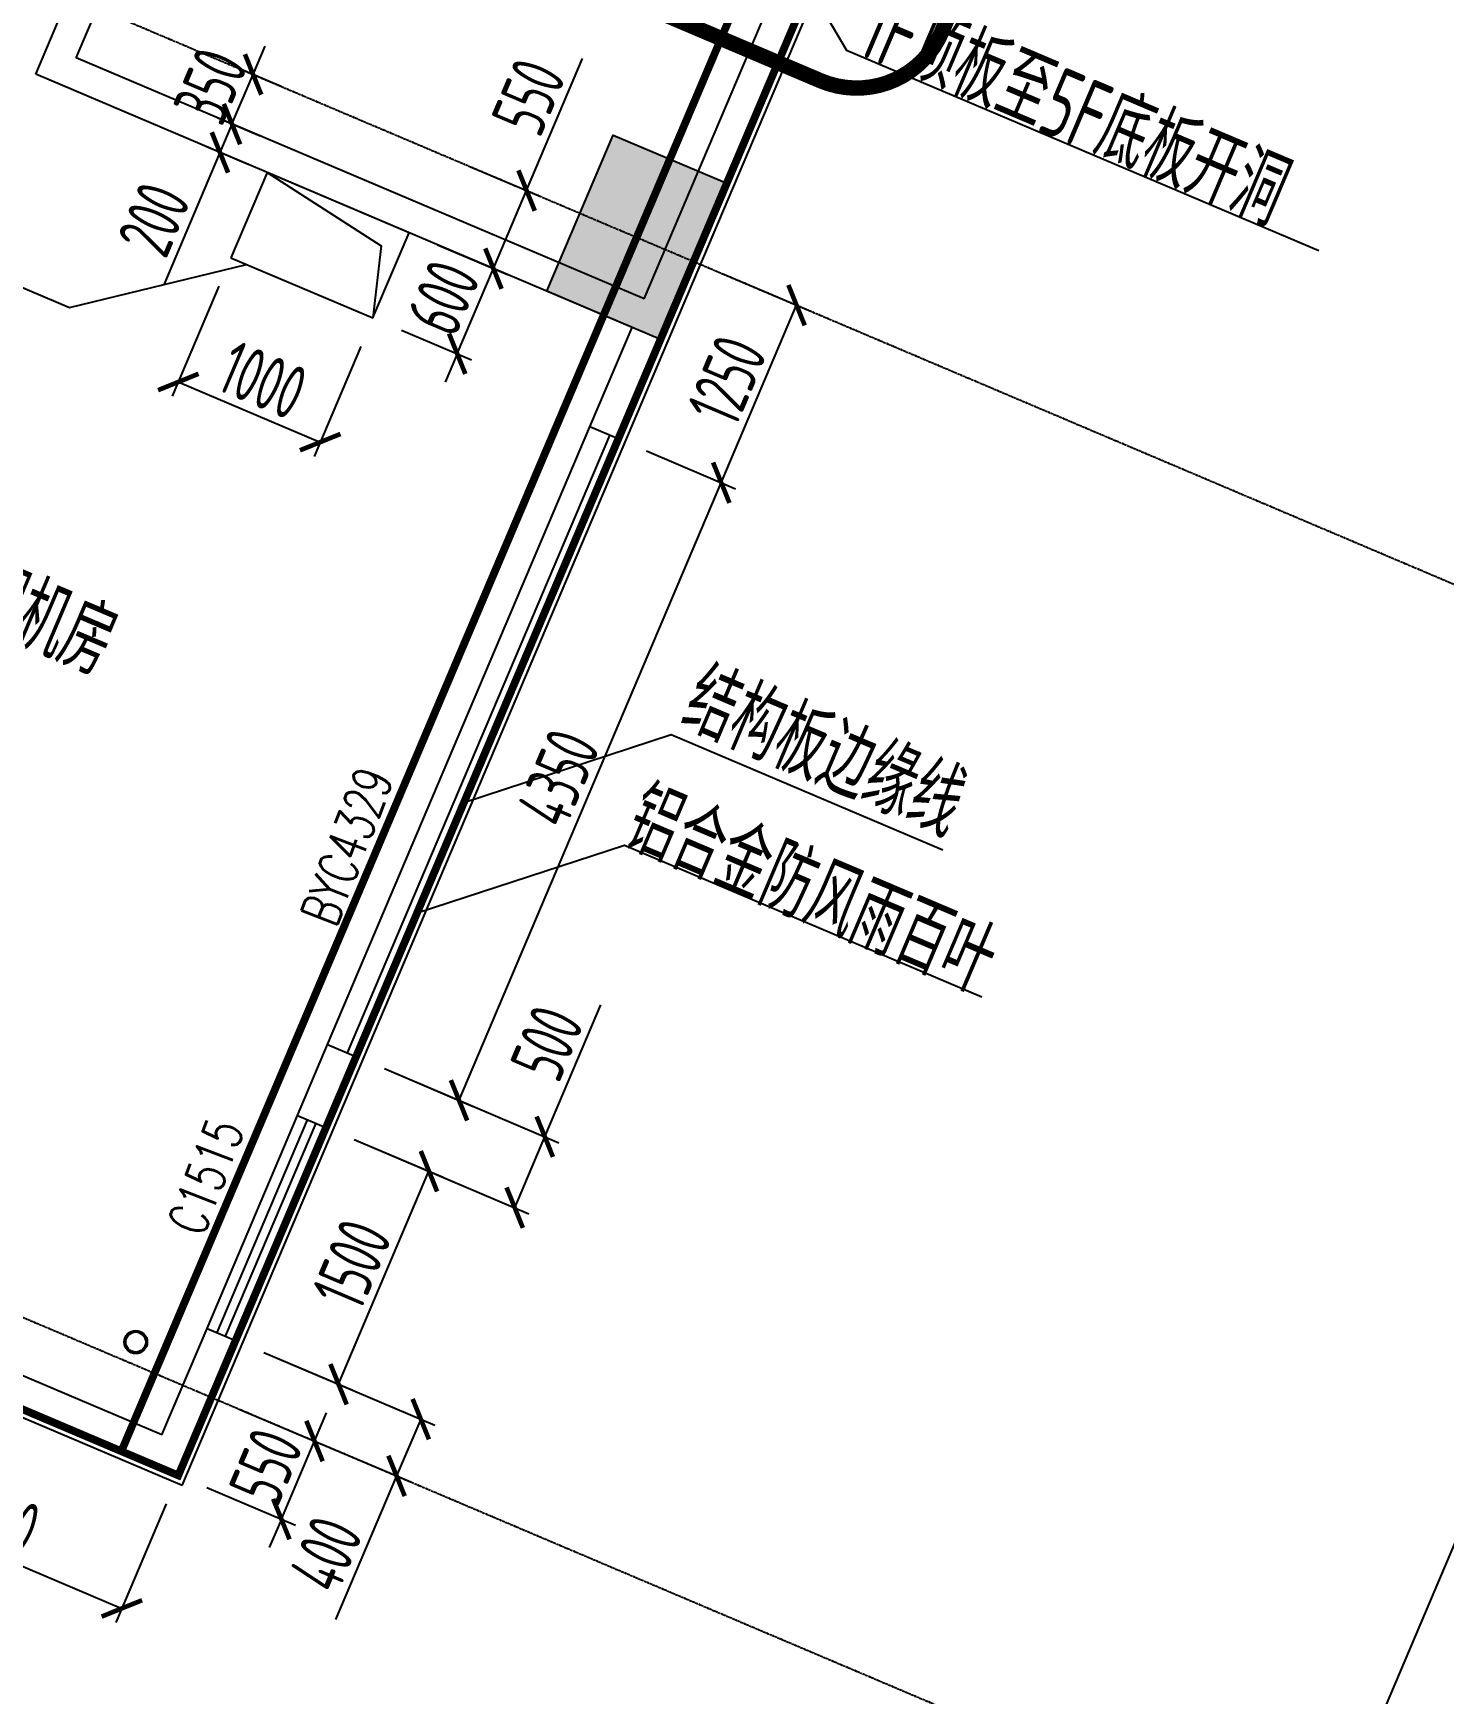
# Model space of a CAD drawing. Extents: x 11778731 to 12007717, y -6694179 to -6314888.
# Drawn here: x 11976134 to 11985279, y -6450352 to -6439586 of the extents above; entities that cross this region are included whole.
import ezdxf
from ezdxf.enums import TextEntityAlignment as Align
from ezdxf.xclip import XClip

# ---------------------------------------------------------------- set-up
doc = ezdxf.new("R2010")
doc.units = 0
doc.header["$LTSCALE"] = 10
doc.header["$MEASUREMENT"] = 0
doc.header["$XCLIPFRAME"] = 0
for name, pattern in [('A3-RG-axis-100$0$CENTER', [2, 1.25, -0.25, 0.25, -0.25]), ('A3-RI-5F$0$DASH', [0.35, 0.25, -0.1]), ('DASHED2', [0.375, 0.25, -0.125])]:
    doc.linetypes.add(name, pattern=pattern)
for name, color, linetype in [('A-CLOD', 200, 'Continuous'), ('A3-RB-5F-100$0$A-DIMS-100', 1, 'Continuous'), ('A3-RG-axis-100$0$A-DIMS-100', 1, 'Continuous'), ('A3-RG-axis-100$0$A-GRID', 1, 'A3-RG-axis-100$0$CENTER'), ('A3-RI-5F$0$A-FLOR', 2, 'Continuous'), ('A3-RI-5F$0$A-GLAZ', 140, 'Continuous'), ('A3-RI-5F$0$A-L2', 42, 'Continuous'), ('A3-RI-5F$0$A-WALL', 7, 'Continuous'), ('A3-RI-5F$0$A-WALL-FINI', 95, 'Continuous'), ('A3-RM-5F$0$0P-1', 191, 'Continuous'), ('A3-RM-5F$0$0P-FE-FH-V', 141, 'Continuous'), ('A3-RM-5F$0$A-EQPM', 55, 'Continuous'), ('A3-RS-1F$0$A-HATH-GRAY', 8, 'Continuous'), ('A3-RS-1F$0$A-WALL', 7, 'Continuous'), ('A3-SYMB-5F-100$0$A-SYMB', 4, 'Continuous'), ('A3-SYMB-5F-100$0$A-SYMB-AREA', 4, 'Continuous'), ('A3-SYMB-5F-100$0$A-SYMB-DOOR', 3, 'Continuous'), ('A3-SYMB-5F-100$0$A-SYMB-DOOR1', 3, 'Continuous'), ('A3-SYMB-5F-100$0$A-SYMB-DOOR2', 3, 'Continuous'), ('A3-SYMB-5F-100$0$A-SYMB-DOOR3', 3, 'Continuous'), ('A3-SYMB-5F-100$0$A-SYMB-NAME', 4, 'Continuous'), ('A3-SYMB-5F-100$0$A-SYMB-NAME-E', 4, 'Continuous')]:
    doc.layers.add(name, color=color, linetype=linetype)
doc.styles.add('A3-RB-5F-100$0$XD2008', font='xd-hzs.shx', dxfattribs={"width": 0.7, "bigfont": 'xd-hztxt.shx'})
doc.styles.add('A3-RG-axis-100$0$XD2008', font='xd-hzs.shx', dxfattribs={"width": 0.7, "bigfont": 'xd-hztxt.shx'})
doc.styles.add('A3-SYMB-5F-100$0$ECADI', font='hzs.shx', dxfattribs={"width": 0.7, "bigfont": 'hztxt.shx'})
doc.styles.add('A3-SYMB-5F-100$0$ECADI-TXT', font='simplex.shx', dxfattribs={"bigfont": 'hztxt.shx'})
doc.dimstyles.new('A3-RB-5F-100$0$XD100$0', dxfattribs={"dimscale": 100, "dimtxt": 3.5, "dimasz": 2, "dimexe": 1, "dimexo": 2, "dimgap": 0.5, "dimtad": 1, "dimdec": 0, "dimdsep": 46, "dimtxsty": 'A3-RB-5F-100$0$XD2008', "dimblk1": 'A3-RB-5F-100$0$_ARCHTICK', "dimblk2": 'A3-RB-5F-100$0$_ARCHTICK', "dimsah": 1, "dimcen": 2.5, "dimclrt": 4, "dimaunit": 1, "dimadec": 0, "dimazin": 0, "dimtfac": 1, "dimtdec": 0, "dimtix": 1, "dimtmove": 0, "dimatfit": 3, "dimfxl": 0, "dimtolj": 1, "dimtzin": 0, "dimarcsym": 0})
doc.dimstyles.new('A3-RG-axis-100$0$XD100$0', dxfattribs={"dimscale": 100, "dimtxt": 3.5, "dimasz": 1, "dimexe": 1, "dimexo": 2, "dimgap": 0.5, "dimtad": 1, "dimdec": 0, "dimdsep": 46, "dimtxsty": 'A3-RG-axis-100$0$XD2008', "dimblk1": 'A3-RG-axis-100$0$_ARCHTICK', "dimblk2": 'A3-RG-axis-100$0$_ARCHTICK', "dimsah": 1, "dimcen": 2.5, "dimclrt": 4, "dimaunit": 1, "dimadec": 0, "dimazin": 0, "dimtfac": 1, "dimtdec": 0, "dimtix": 1, "dimtmove": 0, "dimatfit": 3, "dimfxl": 0, "dimtolj": 1, "dimtzin": 0, "dimarcsym": 0})

# ---------------------------------------------------------------- blocks, each defined once
blk = doc.blocks.new('A3-RI-5F')
at = {"layer": 'A3-RI-5F$0$A-FLOR', "linetype": 'A3-RI-5F$0$DASH', "const_width": 50}
for points in [[(11897637, -6393080), (11898125, -6393287), (11898323, -6393228), (11896986, -6418742), (11920412, -6428686), (11921780, -6425464), (11976706, -6448779), (11984755, -6429817), (11972559, -6424640), (11986356, -6392136)], [(11922332, -6425699), (11977075, -6448936), (11985124, -6429973), (11972927, -6424796), (11986781, -6392158)]]:
    blk.add_lwpolyline(points, dxfattribs=at)
at = {"layer": 'A3-RI-5F$0$A-GLAZ'}
for p, q in [((11977262, -6447983), (11977848, -6446602)), ((11977326, -6448010), (11977912, -6446630)), ((11977381, -6448034), (11977968, -6446653)), ((11977446, -6448061), (11978032, -6446680))]:
    blk.add_line(p, q, dxfattribs=at)
at = {"layer": 'A3-RI-5F$0$A-L2'}
for p, q in [((11978043, -6446142), (11979743, -6442138)), ((11978172, -6446197), (11979872, -6442193)), ((11978227, -6446220), (11979927, -6442216))]:
    blk.add_line(p, q, dxfattribs=at)
at = {"layer": 'A3-RI-5F$0$A-WALL'}
for p, q in [((11979927, -6442216), (11985124, -6429973)), ((11979927, -6442216), (11985124, -6429973)), ((11976413, -6439746), (11977331, -6437583)), ((11980095, -6441308), (11981482, -6438042)), ((11976151, -6439851), (11976834, -6438242)), ((11980095, -6441308), (11976413, -6439746)), ((11980017, -6441493), (11976151, -6439851)), ((11979743, -6442138), (11980017, -6441493)), ((11979927, -6442216), (11979743, -6442138)), ((11977848, -6446602), (11978043, -6446142)), ((11978032, -6446680), (11978227, -6446220)), ((11978043, -6446142), (11978227, -6446220)), ((11977848, -6446602), (11978032, -6446680)), ((11976969, -6448673), (11974852, -6447775)), ((11977075, -6448936), (11974773, -6447959)), ((11976969, -6448673), (11977262, -6447983)), ((11977262, -6447983), (11977446, -6448061)), ((11977075, -6448936), (11977446, -6448061)), ((11977290, -6448429), (11977446, -6448061))]:
    blk.add_line(p, q, dxfattribs=at)
at = {"layer": 'A3-RI-5F$0$A-WALL-FINI'}
for q in [(11985189, -6429947), (11967528, -6444938)]:
    blk.add_line((11977101, -6449001), q, dxfattribs=at)
blk = doc.blocks.new('A3-RG-axis-100$0$_ARCHTICK')
at = {"color": 0, "linetype": 'ByBlock', "const_width": 0.15}
blk.add_lwpolyline([(-0.5, -0.5), (0.5, 0.5)], dxfattribs=at)
blk = doc.blocks.new('*D290')
at = {"layer": 'A3-RG-axis-100$0$A-DIMS-100', "color": 0, "lineweight": -2}
for p, q in [((11985755, -6443332), (11987678, -6444148)), ((11984460, -6451473), (11987586, -6444109)), ((11982957, -6450835), (11984552, -6451512))]:
    blk.add_line(p, q, dxfattribs=at)
at = {"layer": 'Defpoints', "color": 0}
for p in [(11985571, -6443254), (11987586, -6444109), (11982773, -6450757)]:
    blk.add_point(p, dxfattribs=at)
at = {"layer": 'A3-RG-axis-100$0$A-DIMS-100', "color": 0, "lineweight": -2, "xscale": 100, "yscale": 100, "zscale": 100}
for p, rotation in [((11987586, -6444109), 66.99999999988144), ((11984460, -6451473), 246.9999999998815)]:
    blk.add_blockref('A3-RG-axis-100$0$_ARCHTICK', p, dxfattribs=dict(at, rotation=rotation))
at = {"layer": 'A3-RG-axis-100$0$A-DIMS-100', "color": 4, "insert": (11985816, -6447703), "char_height": 350, "attachment_point": 5, "rotation": 67, "style": 'A3-RG-axis-100$0$XD2008'}
blk.add_mtext('\\A1;8000', dxfattribs=at)
blk = doc.blocks.new('A3-SYMB-5F-100$0$ECADI-TAG-ROOM')
at = {"layer": 'A3-SYMB-5F-100$0$A-SYMB-AREA', "style": 'A3-SYMB-5F-100$0$ECADI', "width": 0.7}
blk.add_attdef('340M2', text='', height=2.5, dxfattribs=at).set_placement((7.17, -1.75), align=Align.MIDDLE_LEFT)
at = {"layer": 'A3-SYMB-5F-100$0$A-SYMB-NAME', "style": 'A3-SYMB-5F-100$0$ECADI', "width": 0.7}
blk.add_attdef('CHINESENAME', (-5.13, 0.09), '', height=4.5, dxfattribs=at)
at = {"layer": 'A3-SYMB-5F-100$0$A-SYMB-NAME-E', "style": 'A3-SYMB-5F-100$0$ECADI', "width": 0.7}
for tag, p in [('ENGLISHHIGH', (-5.13, 8.04)), ('ENGLISHLOW', (-5.13, 4.84))]:
    blk.add_attdef(tag, p, '', height=2.5, dxfattribs=at)
blk = doc.blocks.new('A3-SYMB-5F-100$0$ECADI-TAG-DOOR')
at = {"layer": 'A3-SYMB-5F-100$0$A-SYMB-DOOR', "style": 'A3-SYMB-5F-100$0$ECADI-TXT', "width": 0.7}
for tag, p in [('门窗主编号1', (-6.41, 7.26)), ('门窗主编号2', (2.08, 7.26))]:
    blk.add_attdef(tag, p, '', height=2.5, dxfattribs=at)
at = {"layer": 'A3-SYMB-5F-100$0$A-SYMB-DOOR', "style": 'A3-SYMB-5F-100$0$ECADI-TXT', "width": 0.7, "flags": 1}
for tag, p in [('洞口尺寸(宽X高)', (-6.42, 1.62)), ('备注', (-6.39, -1.21))]:
    blk.add_attdef(tag, p, '', height=2.5, dxfattribs=at)
at = {"layer": 'A3-SYMB-5F-100$0$A-SYMB-DOOR1', "style": 'A3-SYMB-5F-100$0$ECADI-TXT', "width": 0.7}
blk.add_attdef('门窗辅编号1', (-6.41, 4.41), '', height=2.5, dxfattribs=at)
at = {"layer": 'A3-SYMB-5F-100$0$A-SYMB-DOOR2', "style": 'A3-SYMB-5F-100$0$ECADI-TXT', "width": 0.7}
blk.add_attdef('门窗辅编号2', (-2.86, 4.41), '', height=2.5, dxfattribs=at)
at = {"layer": 'A3-SYMB-5F-100$0$A-SYMB-DOOR3', "style": 'A3-SYMB-5F-100$0$ECADI-TXT', "width": 0.7}
blk.add_attdef('门窗辅编号3', (2.32, 4.41), '', height=2.5, dxfattribs=at)
blk = doc.blocks.new('A3-SYMB-5F-100')
at = {"layer": 'A3-SYMB-5F-100$0$A-SYMB'}
for points in [[(11980245, -6437727), (11981406, -6439696), (11984468, -6440995)], [(11974466, -6440556), (11976370, -6441365), (11977518, -6441085)], [(11978927, -6444573), (11980271, -6444133), (11982032, -6444880)], [(11978623, -6445289), (11979967, -6444849), (11982284, -6445833)]]:
    blk.add_lwpolyline(points, dxfattribs=at)
ref = blk.add_blockref('A3-SYMB-5F-100$0$ECADI-TAG-ROOM', (11983542, -6440609), dxfattribs=dict(at, xscale=99.99999999989046, yscale=100.0000000001164, rotation=337.0000000001323))
ref.add_attrib('CHINESENAME', '1F顶板至5F底板开洞', (11981457, -6439715), dxfattribs={"height": 450, "rotation": 337, "style": 'A3-SYMB-5F-100$0$ECADI', "width": 0.7})
ref = blk.add_blockref('A3-SYMB-5F-100$0$ECADI-TAG-ROOM', (11975855, -6443493), dxfattribs=dict(at, xscale=99.99999999989046, yscale=100.0000000001164, rotation=337))
ref.add_attrib('CHINESENAME', '空调机房', (11975387, -6443285), dxfattribs={"height": 450, "rotation": 337, "style": 'A3-SYMB-5F-100$0$ECADI', "width": 0.7})
ref.add_attrib('340M2', '78M2', dxfattribs={"height": 250, "rotation": 337, "style": 'A3-SYMB-5F-100$0$ECADI', "width": 0.7}).set_placement((11975404, -6443492), align=Align.MIDDLE_LEFT)
ref = blk.add_blockref('A3-SYMB-5F-100$0$ECADI-TAG-ROOM', (11981490, -6444591), dxfattribs=dict(at, xscale=-99.99999999989048, yscale=100.0000000001164, rotation=337.000000000056))
ref.add_attrib('CHINESENAME', '结构板边缘线', (11980308, -6444080), dxfattribs={"height": 450, "rotation": 337, "style": 'A3-SYMB-5F-100$0$ECADI', "width": 0.7})
ref = blk.add_blockref('A3-SYMB-5F-100$0$ECADI-TAG-ROOM', (11981118, -6445366), dxfattribs=dict(at, xscale=-99.99999999989048, yscale=100.0000000001164, rotation=337.000000000056))
ref.add_attrib('CHINESENAME', '铝合金防风雨百叶', (11979936, -6444855), dxfattribs={"height": 450, "rotation": 337, "style": 'A3-SYMB-5F-100$0$ECADI', "width": 0.7})
at = {"layer": 'A3-SYMB-5F-100$0$A-SYMB-DOOR'}
ref = blk.add_blockref('A3-SYMB-5F-100$0$ECADI-TAG-DOOR', (11979236, -6444460, -333), dxfattribs=dict(at, xscale=99.99999999997297, yscale=100.0000000000001, zscale=100, rotation=68.91456953491969))
ref.add_attrib('门窗主编号1', 'BYC4329', dxfattribs={"height": 250, "rotation": 68.9146, "style": 'A3-SYMB-5F-100$0$ECADI-TXT', "width": 0.7}).set_placement((11978474, -6444412, -333), align=Align.RIGHT)
ref = blk.add_blockref('A3-SYMB-5F-100$0$ECADI-TAG-DOOR', (11978269, -6446737, -333), dxfattribs=dict(at, xscale=99.99999999997297, yscale=100.0000000000001, zscale=100, rotation=68.91456953491969))
ref.add_attrib('门窗主编号1', 'C1515', dxfattribs={"height": 250, "rotation": 68.9146, "style": 'A3-SYMB-5F-100$0$ECADI-TXT', "width": 0.7}).set_placement((11977507, -6446690, -333), align=Align.RIGHT)
blk = doc.blocks.new('A3-RS-1F')
at = {"layer": 'A3-RS-1F$0$A-HATH-GRAY'}
blk.add_hatch(color=256, dxfattribs=at).paths.add_polyline_path([(11979464, -6441259), (11979894, -6440247), (11980630, -6440559), (11980201, -6441572)])
at = {"layer": 'A3-RS-1F$0$A-WALL'}
blk.add_lwpolyline([(11979464, -6441259), (11979894, -6440247), (11980630, -6440559), (11980201, -6441572)], close=True, dxfattribs=at)
blk = doc.blocks.new('A3-RB-5F-100$0$_ARCHTICK')
at = {"color": 0, "linetype": 'ByBlock', "const_width": 0.15}
blk.add_lwpolyline([(-0.5, -0.5), (0.5, 0.5)], dxfattribs=at)
blk = doc.blocks.new('*D501')
at = {"layer": 'A3-RB-5F-100$0$A-DIMS-100', "color": 0, "lineweight": -2}
for p, q in [((11977560, -6439853), (11977638, -6439669)), ((11977423, -6440175), (11977560, -6439853)), ((11977742, -6439931), (11977468, -6439814)), ((11977605, -6440253), (11977331, -6440136)), ((11977423, -6440175), (11977345, -6440359))]:
    blk.add_line(p, q, dxfattribs=at)
at = {"layer": 'Defpoints', "color": 0}
for p in [(11977560, -6439853), (11977926, -6440009), (11977790, -6440331)]:
    blk.add_point(p, dxfattribs=at)
at = {"layer": 'A3-RB-5F-100$0$A-DIMS-100', "color": 0, "lineweight": -2, "xscale": 200, "yscale": 200, "zscale": 200}
for p, rotation in [((11977560, -6439853), 246.9999999999054), ((11977423, -6440175), 66.99999999990544)]:
    blk.add_blockref('A3-RB-5F-100$0$_ARCHTICK', p, dxfattribs=dict(at, rotation=rotation))
at = {"layer": 'A3-RB-5F-100$0$A-DIMS-100', "color": 4, "insert": (11977284, -6439926), "char_height": 350, "attachment_point": 5, "rotation": 67, "style": 'A3-RB-5F-100$0$XD2008'}
blk.add_mtext('\\A1;350', dxfattribs=at)
blk = doc.blocks.new('*D503')
at = {"layer": 'A3-RB-5F-100$0$A-DIMS-100', "color": 0, "lineweight": -2}
for p, q in [((11977605, -6440253), (11977331, -6440136)), ((11977423, -6440175), (11977345, -6440359)), ((11977345, -6440359), (11976981, -6441216)), ((11977527, -6440437), (11977253, -6440320))]:
    blk.add_line(p, q, dxfattribs=at)
at = {"layer": 'Defpoints', "color": 0}
for p in [(11977423, -6440175), (11977790, -6440331), (11977711, -6440515)]:
    blk.add_point(p, dxfattribs=at)
at = {"layer": 'A3-RB-5F-100$0$A-DIMS-100', "color": 0, "lineweight": -2, "xscale": 200, "yscale": 200, "zscale": 200}
for p, rotation in [((11977423, -6440175), 66.99999999974128), ((11977345, -6440359), 246.9999999997413)]:
    blk.add_blockref('A3-RB-5F-100$0$_ARCHTICK', p, dxfattribs=dict(at, rotation=rotation))
at = {"layer": 'A3-RB-5F-100$0$A-DIMS-100', "color": 4, "insert": (11976917, -6440792), "char_height": 350, "attachment_point": 5, "rotation": 67, "style": 'A3-RB-5F-100$0$XD2008'}
blk.add_mtext('\\A1;200', dxfattribs=at)
blk = doc.blocks.new('*D505')
at = {"layer": 'A3-RB-5F-100$0$A-DIMS-100', "color": 0, "lineweight": -2}
for p, q in [((11977338, -6441226), (11977036, -6441939)), ((11978259, -6441616), (11977956, -6442329)), ((11977075, -6441847), (11977995, -6442237))]:
    blk.add_line(p, q, dxfattribs=at)
at = {"layer": 'Defpoints', "color": 0}
for p in [(11977416, -6441042), (11978337, -6441432), (11977995, -6442237)]:
    blk.add_point(p, dxfattribs=at)
at = {"layer": 'A3-RB-5F-100$0$A-DIMS-100', "color": 0, "lineweight": -2, "xscale": 200, "yscale": 200, "zscale": 200}
for p, rotation in [((11977075, -6441847), 156.9999999996477), ((11977995, -6442237), 336.9999999996476)]:
    blk.add_blockref('A3-RB-5F-100$0$_ARCHTICK', p, dxfattribs=dict(at, rotation=rotation))
at = {"layer": 'A3-RB-5F-100$0$A-DIMS-100', "color": 4, "insert": (11977623, -6441835), "char_height": 350, "attachment_point": 5, "rotation": 337, "style": 'A3-RB-5F-100$0$XD2008'}
blk.add_mtext('\\A1;1000', dxfattribs=at)
blk = doc.blocks.new('*D506')
at = {"layer": 'A3-RB-5F-100$0$A-DIMS-100', "color": 0, "lineweight": -2}
for p, q in [((11979118, -6441112), (11979196, -6440928)), ((11978755, -6440958), (11979210, -6441151)), ((11978883, -6441664), (11979118, -6441112)), ((11978521, -6441511), (11978975, -6441703)), ((11978883, -6441664), (11978805, -6441848))]:
    blk.add_line(p, q, dxfattribs=at)
at = {"layer": 'Defpoints', "color": 0}
for p in [(11978571, -6440880), (11979118, -6441112), (11978337, -6441432)]:
    blk.add_point(p, dxfattribs=at)
at = {"layer": 'A3-RB-5F-100$0$A-DIMS-100', "color": 0, "lineweight": -2, "xscale": 200, "yscale": 200, "zscale": 200}
for p, rotation in [((11979118, -6441112), 246.9999999999992), ((11978883, -6441664), 66.9999999999992)]:
    blk.add_blockref('A3-RB-5F-100$0$_ARCHTICK', p, dxfattribs=dict(at, rotation=rotation))
at = {"layer": 'A3-RB-5F-100$0$A-DIMS-100', "color": 4, "insert": (11978793, -6441300), "char_height": 350, "attachment_point": 5, "rotation": 67, "style": 'A3-RB-5F-100$0$XD2008'}
blk.add_mtext('\\A1;600', dxfattribs=at)
blk = doc.blocks.new('*D507')
at = {"layer": 'A3-RB-5F-100$0$A-DIMS-100', "color": 0, "lineweight": -2}
for p, q in [((11979333, -6440606), (11979696, -6439750)), ((11978970, -6440452), (11979425, -6440645)), ((11979118, -6441112), (11979333, -6440606)), ((11978755, -6440958), (11979210, -6441151))]:
    blk.add_line(p, q, dxfattribs=at)
at = {"layer": 'Defpoints', "color": 0}
for p in [(11978786, -6440374), (11979333, -6440606), (11978571, -6440880)]:
    blk.add_point(p, dxfattribs=at)
at = {"layer": 'A3-RB-5F-100$0$A-DIMS-100', "color": 0, "lineweight": -2, "xscale": 200, "yscale": 200, "zscale": 200}
for p, rotation in [((11979333, -6440606), 67.00000000000664), ((11979118, -6441112), 247.0000000000066)]:
    blk.add_blockref('A3-RB-5F-100$0$_ARCHTICK', p, dxfattribs=dict(at, rotation=rotation))
at = {"layer": 'A3-RB-5F-100$0$A-DIMS-100', "color": 4, "insert": (11979346, -6439998), "char_height": 350, "attachment_point": 5, "rotation": 67, "style": 'A3-RB-5F-100$0$XD2008'}
blk.add_mtext('\\A1;550', dxfattribs=at)
blk = doc.blocks.new('*D729')
at = {"layer": 'A3-RB-5F-100$0$A-DIMS-100', "color": 0, "lineweight": -2}
for p, q in [((11977474, -6448508), (11978050, -6448752)), ((11977958, -6448713), (11978036, -6448529)), ((11977743, -6449219), (11977958, -6448713)), ((11977259, -6449014), (11977835, -6449258)), ((11977743, -6449219), (11977665, -6449403))]:
    blk.add_line(p, q, dxfattribs=at)
at = {"layer": 'Defpoints', "color": 0}
for p in [(11977290, -6448429), (11977958, -6448713), (11977075, -6448936)]:
    blk.add_point(p, dxfattribs=at)
at = {"layer": 'A3-RB-5F-100$0$A-DIMS-100', "color": 0, "lineweight": -2, "xscale": 200, "yscale": 200, "zscale": 200}
for p, rotation in [((11977958, -6448713), 247.0002087383019), ((11977743, -6449219), 67.00020873830194)]:
    blk.add_blockref('A3-RB-5F-100$0$_ARCHTICK', p, dxfattribs=dict(at, rotation=rotation))
at = {"layer": 'A3-RB-5F-100$0$A-DIMS-100', "color": 4, "insert": (11977643, -6448878), "char_height": 350, "attachment_point": 5, "rotation": 67.0002, "style": 'A3-RB-5F-100$0$XD2008'}
blk.add_mtext('\\A1;550', dxfattribs=at)
blk = doc.blocks.new('*D730')
at = {"layer": 'A3-RB-5F-100$0$A-DIMS-100', "color": 0, "lineweight": -2}
for p, q in [((11980111, -6442294), (11980687, -6442539)), ((11978895, -6446504), (11980595, -6442500)), ((11978411, -6446298), (11978987, -6446543))]:
    blk.add_line(p, q, dxfattribs=at)
at = {"layer": 'Defpoints', "color": 0}
for p in [(11979927, -6442216), (11980595, -6442500), (11978227, -6446220)]:
    blk.add_point(p, dxfattribs=at)
at = {"layer": 'A3-RB-5F-100$0$A-DIMS-100', "color": 0, "lineweight": -2, "xscale": 200, "yscale": 200, "zscale": 200}
for p, rotation in [((11980595, -6442500), 67.00020873830745), ((11978895, -6446504), 247.0002087383075)]:
    blk.add_blockref('A3-RB-5F-100$0$_ARCHTICK', p, dxfattribs=dict(at, rotation=rotation))
at = {"layer": 'A3-RB-5F-100$0$A-DIMS-100', "color": 4, "insert": (11979538, -6444414), "char_height": 350, "attachment_point": 5, "rotation": 67.0002, "style": 'A3-RB-5F-100$0$XD2008'}
blk.add_mtext('\\A1;4350', dxfattribs=at)
blk = doc.blocks.new('*D731')
at = {"layer": 'A3-RB-5F-100$0$A-DIMS-100', "color": 0, "lineweight": -2}
for p, q in [((11980600, -6441144), (11981175, -6441388)), ((11980595, -6442500), (11981083, -6441349)), ((11980111, -6442294), (11980687, -6442539))]:
    blk.add_line(p, q, dxfattribs=at)
at = {"layer": 'Defpoints', "color": 0}
for p in [(11980415, -6441065), (11981083, -6441349), (11979927, -6442216)]:
    blk.add_point(p, dxfattribs=at)
at = {"layer": 'A3-RB-5F-100$0$A-DIMS-100', "color": 0, "lineweight": -2, "xscale": 200, "yscale": 200, "zscale": 200}
for p, rotation in [((11981083, -6441349), 67.00020873829774), ((11980595, -6442500), 247.0002087382977)]:
    blk.add_blockref('A3-RB-5F-100$0$_ARCHTICK', p, dxfattribs=dict(at, rotation=rotation))
at = {"layer": 'A3-RB-5F-100$0$A-DIMS-100', "color": 4, "insert": (11980632, -6441836), "char_height": 350, "attachment_point": 5, "rotation": 67.0002, "style": 'A3-RB-5F-100$0$XD2008'}
blk.add_mtext('\\A1;1250', dxfattribs=at)
blk = doc.blocks.new('*D732')
at = {"layer": 'A3-RB-5F-100$0$A-DIMS-100', "color": 0, "lineweight": -2}
for p, q in [((11977630, -6448139), (11978739, -6448610)), ((11977474, -6448508), (11978582, -6448978)), ((11978647, -6448571), (11978490, -6448939)), ((11978490, -6448939), (11978095, -6449870))]:
    blk.add_line(p, q, dxfattribs=at)
at = {"layer": 'Defpoints', "color": 0}
for p in [(11977446, -6448061), (11977290, -6448429), (11978647, -6448571)]:
    blk.add_point(p, dxfattribs=at)
at = {"layer": 'A3-RB-5F-100$0$A-DIMS-100', "color": 0, "lineweight": -2, "xscale": 200, "yscale": 200, "zscale": 200}
for p, rotation in [((11978647, -6448571), 66.99995215794104), ((11978490, -6448939), 246.999952157941)]:
    blk.add_blockref('A3-RB-5F-100$0$_ARCHTICK', p, dxfattribs=dict(at, rotation=rotation))
at = {"layer": 'A3-RB-5F-100$0$A-DIMS-100', "color": 4, "insert": (11978031, -6449446), "char_height": 350, "attachment_point": 5, "rotation": 67, "style": 'A3-RB-5F-100$0$XD2008'}
blk.add_mtext('\\A1;400', dxfattribs=at)
blk = doc.blocks.new('*D733')
at = {"layer": 'A3-RB-5F-100$0$A-DIMS-100', "color": 0, "lineweight": -2}
for p, q in [((11978216, -6446759), (11978792, -6447003)), ((11978114, -6448345), (11978700, -6446964)), ((11977630, -6448139), (11978206, -6448384))]:
    blk.add_line(p, q, dxfattribs=at)
at = {"layer": 'Defpoints', "color": 0}
for p in [(11978032, -6446680), (11978700, -6446964), (11977446, -6448061)]:
    blk.add_point(p, dxfattribs=at)
at = {"layer": 'A3-RB-5F-100$0$A-DIMS-100', "color": 0, "lineweight": -2, "xscale": 200, "yscale": 200, "zscale": 200}
for p, rotation in [((11978700, -6446964), 66.99995215780811), ((11978114, -6448345), 246.9999521578081)]:
    blk.add_blockref('A3-RB-5F-100$0$_ARCHTICK', p, dxfattribs=dict(at, rotation=rotation))
at = {"layer": 'A3-RB-5F-100$0$A-DIMS-100', "color": 4, "insert": (11978200, -6447566), "char_height": 350, "attachment_point": 5, "rotation": 67, "style": 'A3-RB-5F-100$0$XD2008'}
blk.add_mtext('\\A1;1500', dxfattribs=at)
blk = doc.blocks.new('*D734')
at = {"layer": 'A3-RB-5F-100$0$A-DIMS-100', "color": 0, "lineweight": -2}
for p, q in [((11979451, -6446740), (11979814, -6445884)), ((11978411, -6446298), (11979543, -6446779)), ((11978216, -6446759), (11979348, -6447239)), ((11979256, -6447200), (11979451, -6446740))]:
    blk.add_line(p, q, dxfattribs=at)
at = {"layer": 'Defpoints', "color": 0}
for p in [(11978227, -6446220), (11978032, -6446680), (11979451, -6446740)]:
    blk.add_point(p, dxfattribs=at)
at = {"layer": 'A3-RB-5F-100$0$A-DIMS-100', "color": 0, "lineweight": -2, "xscale": 200, "yscale": 200, "zscale": 200}
for p, rotation in [((11979451, -6446740), 66.99995215783046), ((11979256, -6447200), 246.9999521578304)]:
    blk.add_blockref('A3-RB-5F-100$0$_ARCHTICK', p, dxfattribs=dict(at, rotation=rotation))
at = {"layer": 'A3-RB-5F-100$0$A-DIMS-100', "color": 4, "insert": (11979465, -6446132), "char_height": 350, "attachment_point": 5, "rotation": 67, "style": 'A3-RB-5F-100$0$XD2008'}
blk.add_mtext('\\A1;500', dxfattribs=at)
blk = doc.blocks.new('*D765')
at = {"layer": 'A3-RB-5F-100$0$A-DIMS-100', "color": 0, "lineweight": -2}
for p, q in [((11975156, -6448338), (11974829, -6449109)), ((11974868, -6449017), (11976709, -6449798)), ((11976997, -6449120), (11976669, -6449890))]:
    blk.add_line(p, q, dxfattribs=at)
at = {"layer": 'Defpoints', "color": 0}
for p in [(11975234, -6448154), (11977075, -6448936), (11976709, -6449798)]:
    blk.add_point(p, dxfattribs=at)
at = {"layer": 'A3-RB-5F-100$0$A-DIMS-100', "color": 0, "lineweight": -2, "xscale": 200, "yscale": 200, "zscale": 200}
for p, rotation in [((11974868, -6449017), 156.9986581893232), ((11976709, -6449798), 336.9986581893232)]:
    blk.add_blockref('A3-RB-5F-100$0$_ARCHTICK', p, dxfattribs=dict(at, rotation=rotation))
at = {"layer": 'A3-RB-5F-100$0$A-DIMS-100', "color": 4, "insert": (11975876, -6449200), "char_height": 350, "attachment_point": 5, "rotation": 336.9987, "style": 'A3-RB-5F-100$0$XD2008'}
blk.add_mtext('\\A1;2000', dxfattribs=at)
blk = doc.blocks.new('A3-RM-5F$0$DFA')
at = {"layer": 'A3-RM-5F$0$0P-FE-FH-V'}
for radius in [75, 65]:
    blk.add_circle((0, 0), radius, dxfattribs=at)
blk = doc.blocks.new('A3-RM-5F')
at = {"layer": 'A3-RM-5F$0$A-EQPM'}
blk.add_lwpolyline([(11977416, -6441042), (11978337, -6441432), (11978571, -6440880), (11977651, -6440489)], close=True, dxfattribs=at)
blk.add_lwpolyline([(11977651, -6440489), (11978391, -6440965), (11978337, -6441432)], dxfattribs=at)
at = {"layer": 'A3-RM-5F$0$0P-1'}
blk.add_blockref('A3-RM-5F$0$DFA', (11976799, -6448071), dxfattribs=at)
blk = doc.blocks.new('A3-RG-axis-100')
at = {"layer": 'A3-RG-axis-100$0$A-GRID'}
for p, q in [((11906717.6, -6409782.5), (11989058.9, -6444734.3)), ((11906272, -6418284.3), (11985933, -6452098.3)), ((11987939.3, -6422316.5), (11976921.4, -6448273.1))]:
    blk.add_line(p, q, dxfattribs=at)
at = {"layer": 'A3-RG-axis-100$0$A-DIMS-100'}
dim = blk.add_linear_dim(base=(11987586.1, -6444109.1), p1=(11982772.6, -6450756.8), p2=(11985571.2, -6443253.9), angle=67, dimstyle='A3-RG-axis-100$0$XD100$0', override={"dimasz": 1}, dxfattribs=at)
dim.commit()
dim.dimension.update_dxf_attribs({"geometry": '*D290', "text_midpoint": (11985816, -6447703.2)})
blk = doc.blocks.new('A3-RB-5F-100')
at = {"layer": 'A3-RB-5F-100$0$A-DIMS-100'}
dim = blk.add_linear_dim(base=(11977559.7, -6439853.2), p1=(11977789.5, -6440331), p2=(11977926.3, -6440008.8), angle=67, dimstyle='A3-RB-5F-100$0$XD100$0', dxfattribs=at)
dim.commit()
dim.dimension.update_dxf_attribs({"geometry": '*D501', "text_midpoint": (11977284.2, -6439926.3)})
for base, p1, p2, angle, picture, middle in [((11979332.5, -6440605.7), (11978571.2, -6440880.1), (11978786.1, -6440373.8), 67, '*D507', (11979553.3, -6440085.6)), ((11977422.9, -6440175.3), (11977711.4, -6440515.1), (11977789.5, -6440331), 67, '*D503', (11977124, -6440879.5)), ((11979451.1, -6446739.7), (11978032, -6446680.5), (11978227.3, -6446220.2), 66.99995, '*D734', (11979671.9, -6446219.6)), ((11978646.7, -6448570.9), (11977289.6, -6448429.4), (11977445.9, -6448061.2), 66.99995, '*D732', (11978238, -6449533.6))]:
    dim = blk.add_linear_dim(base=base, p1=p1, p2=p2, angle=angle, dimstyle='A3-RB-5F-100$0$XD100$0', dxfattribs=at)
    dim.commit()
    dim.dimension.update_dxf_attribs({"geometry": picture, "text_midpoint": middle, "dimtype": 129})
for p1, p2, distance, picture, middle in [((11978336.8, -6441432.4), (11978571.2, -6440880.1), -593.6, '*D506', (11978793.3, -6441300.2)), ((11977416.3, -6441041.6), (11978336.8, -6441432.4), -874.5, '*D505', (11977622.8, -6441834.9)), ((11979927, -6442216), (11980415.4, -6441065.4), -725.7, '*D731', (11980632.1, -6441836.3)), ((11978227.3, -6446220.2), (11979927, -6442216), -725.7, '*D730', (11979538.1, -6444413.8)), ((11977445.9, -6448061.2), (11978032, -6446680.5), -725.7, '*D733', (11978199.8, -6447566.5)), ((11975233.7, -6448154.2), (11977074.7, -6448935.7), -936.9, '*D765', (11975876, -6449200.3)), ((11977074.7, -6448935.7), (11977289.6, -6448429.4), -725.7, '*D729', (11977643, -6448878.2))]:
    dim = blk.add_aligned_dim(p1=p1, p2=p2, distance=distance, dimstyle='A3-RB-5F-100$0$XD100$0', dxfattribs=at)
    dim.commit()
    dim.dimension.update_dxf_attribs({"geometry": picture, "text_midpoint": middle})

msp = doc.modelspace()

# ---------------------------------------------------------------- linework, layer by layer
at = {"layer": 'A-CLOD', "linetype": 'DASHED2', "const_width": 100}
msp.add_lwpolyline([(11978480, -6426175), (11985752, -6429262, -0.414214), (11986069, -6430049), (11982025, -6439576, -0.414214), (11981239, -6439894), (11973967, -6436807, -0.414214), (11973649, -6436020), (11977693, -6426493, -0.414214)], format="xyb", close=True, dxfattribs=at)

# ---------------------------------------------------------------- block references
for name in ['A3-RI-5F', 'A3-RB-5F-100', 'A3-RG-axis-100', 'A3-SYMB-5F-100', 'A3-RM-5F']:
    msp.add_blockref(name, (0, 0))
ref = msp.add_blockref('A3-RS-1F', (0, 0))
XClip(ref).set_block_clipping_path([(11889357.2540208902, -6419160.0659107883), (11910185.3192560691, -6426457.2118252832), (11927068.6119189896, -6433453.578039011), (11979134.5699833296, -6452657.9184868541), (12009188.7333128508, -6389730.3223040896), (11892617.6820170097, -6360484.8154213969), (11881387.5678784791, -6407421.677106794)])

doc.saveas('drawing.dxf')
